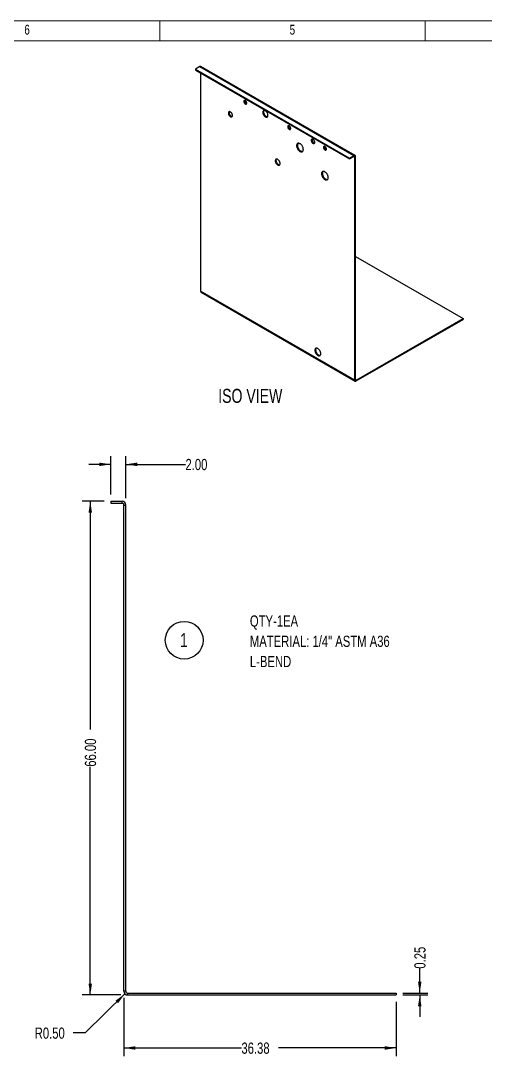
# Model space of a CAD drawing. Header units: inches. Extents: x 1 to 529, y 1 to 374.
# Drawn here: x 168.5 to 278.8, y 127.2 to 373.6 of the extents above; entities that cross this region are included whole.
import ezdxf

# ---------------------------------------------------------------- set-up
doc = ezdxf.new("R2010")
doc.units = ezdxf.units.IN
doc.header["$LTSCALE"] = 32
doc.header["$MEASUREMENT"] = 0
doc.layers.add('FORMAT', color=7, linetype='Continuous')
doc.styles.add('SLDTEXTSTYLE0', font='TXT', dxfattribs={"width": 0.75})
doc.dimstyles.new('SLDDIMSTYLE10', dxfattribs={"dimtxt": 2.71875, "dimasz": 2.71875, "dimexe": 0, "dimexo": 0.0625, "dimgap": 0.679688, "dimtad": 0, "dimlfac": 0.5625, "dimrnd": 1e-09, "dimzin": 12, "dimdsep": 46, "dimtxsty": 'SLDTEXTSTYLE0', "dimsah": 1, "dimcen": 0.09, "dimadec": 0, "dimazin": 3, "dimtfac": 1, "dimtofl": 0, "dimtmove": 0, "dimatfit": 3, "dimfxl": 0, "dimfrac": 2, "dimtolj": 1, "dimtzin": 12, "dimarcsym": 0})
doc.dimstyles.new('SLDDIMSTYLE11', dxfattribs={"dimtxt": 2.71875, "dimasz": 2.71875, "dimexe": 0, "dimexo": 0.0625, "dimgap": 0.679688, "dimtad": 0, "dimlfac": 0.5625, "dimrnd": 1e-09, "dimdsep": 46, "dimtxsty": 'SLDTEXTSTYLE0', "dimsah": 1, "dimcen": 0.09, "dimadec": 0, "dimazin": 2, "dimtfac": 1, "dimtmove": 0, "dimatfit": 0, "dimfxl": 0, "dimfrac": 2, "dimtolj": 1, "dimtzin": 12, "dimarcsym": 0})
doc.dimstyles.new('SLDDIMSTYLE12', dxfattribs={"dimtxt": 2.71875, "dimasz": 2.71875, "dimexe": 0, "dimexo": 0.0625, "dimgap": 0.679688, "dimtad": 0, "dimtih": 1, "dimtoh": 1, "dimlfac": 0.5625, "dimrnd": 1e-09, "dimzin": 0, "dimdsep": 46, "dimtxsty": 'SLDTEXTSTYLE0', "dimsah": 1, "dimcen": 0, "dimadec": 0, "dimazin": 0, "dimtfac": 1, "dimtofl": 0, "dimtmove": 0, "dimatfit": 3, "dimfxl": 0, "dimfrac": 2, "dimtolj": 1, "dimtzin": 12, "dimarcsym": 0})
doc.dimstyles.new('SLDDIMSTYLE8', dxfattribs={"dimtxt": 2.71875, "dimasz": 2.71875, "dimexe": 0, "dimexo": 0.0625, "dimgap": 0.679688, "dimtad": 0, "dimlfac": 0.5625, "dimrnd": 1e-09, "dimzin": 4, "dimdsep": 46, "dimtxsty": 'SLDTEXTSTYLE0', "dimsah": 1, "dimcen": 0.09, "dimadec": 0, "dimazin": 1, "dimtfac": 1, "dimtmove": 0, "dimatfit": 0, "dimfxl": 0, "dimfrac": 2, "dimtolj": 1, "dimtzin": 12, "dimarcsym": 0})
doc.dimstyles.new('SLDDIMSTYLE9', dxfattribs={"dimtxt": 2.71875, "dimasz": 2.71875, "dimexe": 0, "dimexo": 0.0625, "dimgap": 0.679688, "dimtad": 0, "dimlfac": 0.5625, "dimrnd": 1e-09, "dimzin": 4, "dimdsep": 46, "dimtxsty": 'SLDTEXTSTYLE0', "dimsah": 1, "dimcen": 0.09, "dimadec": 0, "dimazin": 1, "dimtfac": 1, "dimtofl": 0, "dimtmove": 0, "dimatfit": 3, "dimfxl": 0, "dimfrac": 2, "dimtolj": 1, "dimtzin": 12, "dimarcsym": 0})

# ---------------------------------------------------------------- blocks, each defined once
blk = doc.blocks.new('Drawing View46')
at = {"color": 7, "linetype": 'Continuous', "lineweight": 25}
for p, q in [((-4, 117.33), (-4, 116.89)), ((-4, 117.33), (-1.33, 117.33)), ((-4, 116.89), (-1.33, 116.89)), ((-1.33, 116.89), (-1.33, 117.33)), ((-0.89, 0.89), (-0.89, 116.44)), ((-0.89, 116.44), (-0.44, 116.44)), ((-0.44, 0.89), (-0.44, 116.44)), ((-0.44, 0.89), (-0.89, 0.89)), ((0, 0.44), (0, 0)), ((0, 0.44), (63.78, 0.44)), ((0, 0), (63.78, 0)), ((63.78, 0.44), (63.78, 0))]:
    blk.add_line(p, q, dxfattribs=at)
for centre, radius, start, end in [((-1.33, 116.44), 0.889, 0, 90), ((-1.33, 116.44), 0.444, 0, 90), ((0, 0.89), 0.889, 180, 270), ((0, 0.89), 0.444, 180, 270)]:
    blk.add_arc(centre, radius, start, end, dxfattribs=at)
blk = doc.blocks.new('_D_33')
at = {"layer": 'FORMAT'}
for p, q in [((189.91, 260.96), (189.91, 270.06)), ((193.46, 260.07), (193.46, 270.06)), ((189.91, 268.14), (184.68, 268.14)), ((193.46, 268.14), (207.64, 268.14))]:
    blk.add_line(p, q, dxfattribs=at)
for points in [[(189.91, 268.14), (187.19, 268.55), (187.19, 267.72)], [(193.46, 268.14), (196.18, 267.72), (196.18, 268.55)]]:
    blk.add_solid(points, dxfattribs=at)
at = {"layer": 'FORMAT', "insert": (207.64, 269.43), "char_height": 2.667, "attachment_point": 1, "style": 'SLDTEXTSTYLE0'}
blk.add_mtext('2.00', dxfattribs=at)
blk = doc.blocks.new('_D_34')
at = {"layer": 'FORMAT'}
for p, q in [((188.31, 259.36), (183.12, 259.36)), ((185.04, 259.36), (185.04, 205.11)), ((185.04, 142.02), (185.04, 196.27)), ((192.31, 142.02), (183.12, 142.02))]:
    blk.add_line(p, q, dxfattribs=at)
for points in [[(185.04, 259.36), (184.62, 256.64), (185.45, 256.64)], [(185.04, 142.02), (185.45, 144.74), (184.62, 144.74)]]:
    blk.add_solid(points, dxfattribs=at)
at = {"layer": 'FORMAT', "insert": (183.74, 196.27), "char_height": 2.667, "attachment_point": 1, "rotation": 90, "style": 'SLDTEXTSTYLE0'}
blk.add_mtext('66.00', dxfattribs=at)
blk = doc.blocks.new('_D_35')
at = {"layer": 'FORMAT'}
for p, q in [((193.02, 141.31), (193.02, 127.51)), ((257.69, 140.42), (257.69, 127.51)), ((193.02, 129.43), (220.93, 129.43)), ((257.69, 129.43), (229.77, 129.43))]:
    blk.add_line(p, q, dxfattribs=at)
for points in [[(193.02, 129.43), (195.74, 129.01), (195.74, 129.84)], [(257.69, 129.43), (254.97, 129.84), (254.97, 129.01)]]:
    blk.add_solid(points, dxfattribs=at)
at = {"layer": 'FORMAT', "insert": (220.93, 130.72), "char_height": 2.667, "attachment_point": 1, "style": 'SLDTEXTSTYLE0'}
blk.add_mtext('36.38', dxfattribs=at)
blk = doc.blocks.new('_D_36')
at = {"layer": 'FORMAT'}
for p, q in [((263.27, 142.47), (263.27, 148.28)), ((259.29, 142.47), (265.19, 142.47)), ((259.29, 142.02), (265.19, 142.02)), ((263.27, 142.02), (263.27, 136.8))]:
    blk.add_line(p, q, dxfattribs=at)
for points in [[(263.27, 142.47), (263.69, 145.19), (262.86, 145.19)], [(263.27, 142.02), (262.86, 139.31), (263.69, 139.31)]]:
    blk.add_solid(points, dxfattribs=at)
at = {"layer": 'FORMAT', "insert": (261.98, 148.28), "char_height": 2.667, "attachment_point": 1, "rotation": 90, "style": 'SLDTEXTSTYLE0'}
blk.add_mtext('0.25', dxfattribs=at)
blk = doc.blocks.new('_D_37')
at = {"layer": 'FORMAT'}
for p, q in [((193.27, 142.29), (183.83, 133)), ((183.83, 133), (180.95, 133))]:
    blk.add_line(p, q, dxfattribs=at)
blk.add_solid([(193.27, 142.29), (191.04, 140.68), (191.63, 140.08)], dxfattribs=at)
at = {"layer": 'FORMAT', "insert": (171.84, 134.29), "char_height": 2.667, "attachment_point": 1, "style": 'SLDTEXTSTYLE0'}
blk.add_mtext('R0.50', dxfattribs=at)
blk = doc.blocks.new('SW_NOTE_0_3')
at = {"layer": 'FORMAT', "color": 0}
blk.add_circle((1.21, 2.59), 4.48, dxfattribs=at)
at = {"layer": 'FORMAT', "color": 0, "insert": (1.15, 4.3), "char_height": 3.33, "attachment_point": 2, "style": 'SLDTEXTSTYLE0'}
blk.add_mtext('1', dxfattribs=at)
blk = doc.blocks.new('SW_NOTE_0_4')
at = {"layer": 'FORMAT', "color": 0, "attachment_point": 1, "style": 'SLDTEXTSTYLE0'}
for s, insert, char_height in [('QTY-1EA', (0, 3.44), 2.667), ('MATERIAL: 1/4" ASTM A36', (0, -1.38), 2.6667), ('L-BEND', (0, -6.19), 2.667)]:
    blk.add_mtext(s, dxfattribs=dict(at, insert=insert, char_height=char_height))
blk = doc.blocks.new('Drawing View47')
at = {"color": 7, "linetype": 'Continuous', "lineweight": 25}
for p, q in [((-36.84, 21.1), (-37.9, 20.49)), ((-37.9, 20.49), (-1.31, -0.64)), ((-37.9, 20.49), (-37.9, 20.28)), ((-37.9, 20.28), (-1.31, -0.84)), ((-36.84, 21.1), (-0.25, -0.02)), ((0, 0), (-36.59, 21.12)), ((-36.67, 19.57), (-36.67, -32.28)), ((-1.31, -0.64), (-0.25, -0.02)), ((-1.31, -0.84), (-0.25, -0.23)), ((-1.31, -0.64), (-1.31, -0.84)), ((-0.25, -0.23), (-0.25, -0.02)), ((-0.25, -0.23), (-0.07, -0.33)), ((-0.07, -0.33), (0.1, -0.23)), ((-0.07, -53.41), (-0.07, -0.33)), ((0.1, -53.3), (0.1, -0.23)), ((0.1, -24.02), (25.65, -38.76)), ((-0.07, -53.41), (-36.67, -32.28)), ((-36.56, -32.51), (0.03, -53.64)), ((0.28, -53.41), (25.65, -38.76)), ((0.28, -53.61), (25.65, -38.97)), ((25.65, -38.76), (25.65, -38.97)), ((0.1, -53.3), (-0.07, -53.41)), ((0.28, -53.41), (0.1, -53.3)), ((0.28, -53.41), (0.28, -53.61))]:
    blk.add_line(p, q, dxfattribs=at)
at = {"color": 7, "linetype": 'Continuous', "lineweight": 25, "flags": 128}
for points in [[(-25.71, 12.43), (-25.71, 12.5), (-25.73, 12.57), (-25.75, 12.65), (-25.78, 12.73), (-25.83, 12.8), (-25.87, 12.87), (-25.93, 12.93), (-25.98, 12.99), (-26.04, 13.03), (-26.1, 13.06), (-26.16, 13.08), (-26.22, 13.09), (-26.27, 13.08), (-26.31, 13.06), (-26.35, 13.03), (-26.38, 12.98), (-26.4, 12.93), (-26.41, 12.87), (-26.41, 12.8), (-26.4, 12.72), (-26.38, 12.65), (-26.35, 12.57), (-26.31, 12.49), (-26.27, 12.42), (-26.22, 12.36), (-26.16, 12.3), (-26.1, 12.25), (-26.04, 12.21), (-25.98, 12.19), (-25.93, 12.17), (-25.87, 12.17), (-25.83, 12.19), (-25.78, 12.21), (-25.75, 12.25), (-25.73, 12.3), (-25.71, 12.36), (-25.71, 12.43)], [(-26.24, 12.94), (-26.23, 12.86), (-26.22, 12.79), (-26.19, 12.71), (-26.16, 12.63), (-26.12, 12.56), (-26.07, 12.49), (-26.01, 12.43), (-25.96, 12.38), (-25.9, 12.33), (-25.84, 12.3), (-25.78, 12.28), (-25.74, 12.28)], [(-29.11, 9.49), (-29.11, 9.57), (-29.13, 9.66), (-29.15, 9.75), (-29.18, 9.84), (-29.23, 9.93), (-29.28, 10.01), (-29.33, 10.09), (-29.39, 10.17), (-29.46, 10.23), (-29.53, 10.29), (-29.59, 10.33), (-29.66, 10.37), (-29.73, 10.39), (-29.8, 10.4), (-29.86, 10.4), (-29.91, 10.38), (-29.96, 10.35), (-30.01, 10.31), (-30.04, 10.26), (-30.06, 10.2), (-30.08, 10.13), (-30.08, 10.05), (-30.08, 9.97), (-30.06, 9.88), (-30.04, 9.79), (-30.01, 9.7), (-29.96, 9.61), (-29.91, 9.53), (-29.86, 9.45), (-29.8, 9.38), (-29.73, 9.31), (-29.66, 9.25), (-29.59, 9.21), (-29.53, 9.17), (-29.46, 9.15), (-29.39, 9.14), (-29.33, 9.14), (-29.28, 9.16), (-29.23, 9.19), (-29.18, 9.23), (-29.15, 9.28), (-29.13, 9.34), (-29.11, 9.41), (-29.11, 9.49)], [(-29.91, 10.15), (-29.9, 10.07), (-29.89, 9.98), (-29.86, 9.9), (-29.83, 9.81), (-29.79, 9.72), (-29.74, 9.63), (-29.68, 9.55), (-29.62, 9.48), (-29.56, 9.41), (-29.49, 9.36), (-29.42, 9.31), (-29.35, 9.28), (-29.28, 9.25), (-29.22, 9.24), (-29.17, 9.24)], [(-20.67, 9.52), (-20.67, 9.61), (-20.69, 9.71), (-20.71, 9.8), (-20.74, 9.9), (-20.79, 10), (-20.84, 10.1), (-20.89, 10.2), (-20.95, 10.29), (-21.02, 10.37), (-21.1, 10.44), (-21.17, 10.51), (-21.25, 10.56), (-21.33, 10.61), (-21.4, 10.64), (-21.48, 10.66), (-21.55, 10.67), (-21.62, 10.67), (-21.68, 10.65), (-21.74, 10.62), (-21.79, 10.58), (-21.83, 10.53), (-21.86, 10.47), (-21.89, 10.4), (-21.9, 10.32), (-21.91, 10.23), (-21.9, 10.14), (-21.89, 10.04), (-21.86, 9.94), (-21.83, 9.84), (-21.79, 9.74), (-21.74, 9.65), (-21.68, 9.55), (-21.62, 9.46), (-21.55, 9.38), (-21.48, 9.3), (-21.4, 9.24), (-21.33, 9.18), (-21.25, 9.14), (-21.17, 9.11), (-21.1, 9.08), (-21.02, 9.08), (-20.95, 9.08), (-20.89, 9.1), (-20.84, 9.12), (-20.79, 9.16), (-20.74, 9.22), (-20.71, 9.28), (-20.69, 9.35), (-20.67, 9.43), (-20.67, 9.52)], [(-21.73, 10.33), (-21.72, 10.24), (-21.71, 10.14), (-21.68, 10.04), (-21.65, 9.94), (-21.61, 9.84), (-21.56, 9.75), (-21.5, 9.65), (-21.44, 9.56), (-21.37, 9.48), (-21.3, 9.41), (-21.23, 9.34), (-21.15, 9.29), (-21.07, 9.24), (-20.99, 9.21), (-20.92, 9.19), (-20.85, 9.18), (-20.78, 9.18), (-20.77, 9.18)], [(-15.28, 6.4), (-15.28, 6.48), (-15.3, 6.55), (-15.32, 6.63), (-15.35, 6.71), (-15.4, 6.78), (-15.44, 6.85), (-15.5, 6.91), (-15.56, 6.96), (-15.61, 7.01), (-15.67, 7.04), (-15.73, 7.06), (-15.79, 7.06), (-15.84, 7.06), (-15.88, 7.04), (-15.92, 7.01), (-15.95, 6.96), (-15.97, 6.91), (-15.98, 6.85), (-15.98, 6.78), (-15.97, 6.7), (-15.95, 6.63), (-15.92, 6.55), (-15.88, 6.47), (-15.84, 6.4), (-15.79, 6.34), (-15.73, 6.28), (-15.67, 6.23), (-15.61, 6.19), (-15.56, 6.17), (-15.5, 6.15), (-15.44, 6.15), (-15.4, 6.17), (-15.35, 6.19), (-15.32, 6.23), (-15.3, 6.28), (-15.28, 6.34), (-15.28, 6.4)], [(-15.81, 6.91), (-15.8, 6.84), (-15.79, 6.77), (-15.76, 6.69), (-15.73, 6.61), (-15.69, 6.54), (-15.64, 6.47), (-15.58, 6.41), (-15.53, 6.35), (-15.47, 6.31), (-15.41, 6.28), (-15.35, 6.26), (-15.31, 6.25)], [(-12.27, 1.4), (-12.28, 1.51), (-12.29, 1.62), (-12.32, 1.73), (-12.35, 1.85), (-12.39, 1.96), (-12.44, 2.08), (-12.5, 2.19), (-12.57, 2.29), (-12.64, 2.4), (-12.72, 2.49), (-12.8, 2.58), (-12.89, 2.66), (-12.98, 2.72), (-13.07, 2.78), (-13.16, 2.83), (-13.24, 2.86), (-13.33, 2.88), (-13.41, 2.89), (-13.49, 2.88), (-13.56, 2.87), (-13.63, 2.84), (-13.69, 2.79), (-13.74, 2.74), (-13.78, 2.67), (-13.82, 2.6), (-13.84, 2.51), (-13.86, 2.42), (-13.86, 2.32), (-13.86, 2.22), (-13.84, 2.11), (-13.82, 1.99), (-13.78, 1.88), (-13.74, 1.76), (-13.69, 1.65), (-13.63, 1.54), (-13.56, 1.43), (-13.49, 1.33), (-13.41, 1.23), (-13.33, 1.15), (-13.24, 1.07), (-13.16, 1), (-13.07, 0.94), (-12.98, 0.9), (-12.89, 0.86), (-12.8, 0.84), (-12.72, 0.84), (-12.64, 0.84), (-12.57, 0.86), (-12.5, 0.89), (-12.44, 0.93), (-12.39, 0.98), (-12.35, 1.05), (-12.32, 1.13), (-12.29, 1.21), (-12.28, 1.3), (-12.27, 1.4)], [(-9.55, 3.1), (-9.56, 3.18), (-9.57, 3.26), (-9.6, 3.34), (-9.63, 3.42), (-9.67, 3.5), (-9.72, 3.58), (-9.77, 3.65), (-9.83, 3.72), (-9.89, 3.77), (-9.96, 3.82), (-10.02, 3.85), (-10.08, 3.87), (-10.14, 3.88), (-10.2, 3.88), (-10.25, 3.87), (-10.3, 3.84), (-10.33, 3.8), (-10.36, 3.75), (-10.38, 3.69), (-10.39, 3.62), (-10.39, 3.55), (-10.38, 3.47), (-10.36, 3.39), (-10.33, 3.3), (-10.3, 3.22), (-10.25, 3.14), (-10.2, 3.07), (-10.14, 3), (-10.08, 2.94), (-10.02, 2.89), (-9.96, 2.85), (-9.89, 2.82), (-9.83, 2.8), (-9.77, 2.8), (-9.72, 2.81), (-9.67, 2.83), (-9.63, 2.87), (-9.6, 2.91), (-9.57, 2.97), (-9.56, 3.03), (-9.55, 3.1)], [(-10.22, 3.69), (-10.21, 3.61), (-10.2, 3.53), (-10.17, 3.45), (-10.14, 3.36), (-10.1, 3.28), (-10.05, 3.21), (-10, 3.13), (-9.94, 3.07), (-9.88, 3.01), (-9.81, 2.97), (-9.75, 2.94), (-9.68, 2.91), (-9.62, 2.9), (-9.6, 2.9)], [(-13.69, 2.42), (-13.68, 2.32), (-13.67, 2.21), (-13.64, 2.09), (-13.61, 1.98), (-13.56, 1.86), (-13.51, 1.75), (-13.45, 1.64), (-13.39, 1.53), (-13.31, 1.43), (-13.23, 1.34), (-13.15, 1.25), (-13.07, 1.17), (-12.98, 1.1), (-12.89, 1.05), (-12.8, 1), (-12.71, 0.97), (-12.63, 0.95), (-12.54, 0.94), (-12.47, 0.94), (-12.42, 0.95)], [(-6.79, 1.51), (-6.8, 1.58), (-6.81, 1.65), (-6.84, 1.73), (-6.87, 1.81), (-6.91, 1.88), (-6.96, 1.95), (-7.01, 2.01), (-7.07, 2.07), (-7.13, 2.11), (-7.19, 2.14), (-7.25, 2.16), (-7.3, 2.17), (-7.35, 2.16), (-7.4, 2.14), (-7.44, 2.11), (-7.47, 2.06), (-7.49, 2.01), (-7.5, 1.95), (-7.5, 1.88), (-7.49, 1.8), (-7.47, 1.73), (-7.44, 1.65), (-7.4, 1.57), (-7.35, 1.5), (-7.3, 1.44), (-7.25, 1.38), (-7.19, 1.33), (-7.13, 1.29), (-7.07, 1.27), (-7.01, 1.25), (-6.96, 1.26), (-6.91, 1.27), (-6.87, 1.29), (-6.84, 1.33), (-6.81, 1.38), (-6.8, 1.44), (-6.79, 1.51)], [(-7.32, 2.02), (-7.32, 1.94), (-7.3, 1.87), (-7.28, 1.79), (-7.24, 1.71), (-7.2, 1.64), (-7.15, 1.57), (-7.1, 1.51), (-7.04, 1.46), (-6.98, 1.41), (-6.92, 1.38), (-6.86, 1.36), (-6.82, 1.36)], [(0.1, -0.23), (0.1, -0.16), (0.08, -0.1), (0.06, -0.05), (0.02, -0.01), (-0.02, 0.01), (-0.07, 0.02), (-0.13, 0.02), (-0.19, 0), (-0.25, -0.02)], [(-17.8, -1.94), (-17.8, -1.85), (-17.81, -1.76), (-17.84, -1.66), (-17.87, -1.56), (-17.91, -1.47), (-17.96, -1.37), (-18.02, -1.28), (-18.08, -1.2), (-18.15, -1.12), (-18.22, -1.05), (-18.29, -0.99), (-18.37, -0.95), (-18.44, -0.91), (-18.52, -0.88), (-18.59, -0.87), (-18.66, -0.87), (-18.72, -0.88), (-18.78, -0.9), (-18.83, -0.94), (-18.87, -0.99), (-18.9, -1.05), (-18.92, -1.12), (-18.94, -1.19), (-18.94, -1.28), (-18.94, -1.37), (-18.92, -1.46), (-18.9, -1.56), (-18.87, -1.65), (-18.83, -1.75), (-18.78, -1.84), (-18.72, -1.93), (-18.66, -2.02), (-18.59, -2.09), (-18.52, -2.16), (-18.44, -2.22), (-18.37, -2.27), (-18.29, -2.31), (-18.22, -2.34), (-18.15, -2.35), (-18.08, -2.35), (-18.02, -2.34), (-17.96, -2.31), (-17.91, -2.28), (-17.87, -2.23), (-17.84, -2.17), (-17.81, -2.1), (-17.8, -2.02), (-17.8, -1.94)], [(-18.77, -1.17), (-18.76, -1.26), (-18.75, -1.36), (-18.72, -1.45), (-18.69, -1.55), (-18.65, -1.65), (-18.6, -1.74), (-18.54, -1.83), (-18.48, -1.92), (-18.41, -1.99), (-18.34, -2.06), (-18.27, -2.12), (-18.19, -2.17), (-18.12, -2.21), (-18.04, -2.23), (-17.97, -2.25), (-17.91, -2.25), (-17.88, -2.24)], [(-6.35, -5.28), (-6.35, -5.18), (-6.37, -5.07), (-6.39, -4.95), (-6.43, -4.84), (-6.47, -4.72), (-6.52, -4.61), (-6.58, -4.5), (-6.65, -4.39), (-6.72, -4.29), (-6.8, -4.19), (-6.88, -4.11), (-6.97, -4.03), (-7.06, -3.96), (-7.14, -3.9), (-7.23, -3.86), (-7.32, -3.82), (-7.41, -3.8), (-7.49, -3.8), (-7.57, -3.8), (-7.64, -3.82), (-7.71, -3.85), (-7.77, -3.89), (-7.82, -3.95), (-7.86, -4.01), (-7.9, -4.09), (-7.92, -4.17), (-7.93, -4.26), (-7.94, -4.36), (-7.93, -4.47), (-7.92, -4.58), (-7.9, -4.69), (-7.86, -4.81), (-7.82, -4.92), (-7.77, -5.04), (-7.71, -5.15), (-7.64, -5.25), (-7.57, -5.36), (-7.49, -5.45), (-7.41, -5.54), (-7.32, -5.62), (-7.23, -5.68), (-7.14, -5.74), (-7.06, -5.79), (-6.97, -5.82), (-6.88, -5.84), (-6.8, -5.85), (-6.72, -5.84), (-6.65, -5.83), (-6.58, -5.8), (-6.52, -5.75), (-6.47, -5.7), (-6.43, -5.63), (-6.39, -5.56), (-6.37, -5.47), (-6.35, -5.38), (-6.35, -5.28)], [(-7.76, -4.26), (-7.76, -4.37), (-7.74, -4.48), (-7.72, -4.59), (-7.68, -4.71), (-7.64, -4.82), (-7.59, -4.93), (-7.53, -5.05), (-7.46, -5.15), (-7.39, -5.25), (-7.31, -5.35), (-7.23, -5.44), (-7.14, -5.51), (-7.06, -5.58), (-6.97, -5.64), (-6.88, -5.68), (-6.79, -5.72), (-6.7, -5.74), (-6.62, -5.75), (-6.54, -5.74), (-6.5, -5.73)], [(-8.12, -47.13), (-8.12, -47.03), (-8.14, -46.93), (-8.16, -46.82), (-8.19, -46.71), (-8.24, -46.6), (-8.29, -46.5), (-8.35, -46.39), (-8.41, -46.3), (-8.48, -46.2), (-8.56, -46.12), (-8.64, -46.04), (-8.72, -45.97), (-8.8, -45.92), (-8.89, -45.87), (-8.97, -45.84), (-9.05, -45.82), (-9.13, -45.81), (-9.2, -45.81), (-9.27, -45.83), (-9.33, -45.86), (-9.39, -45.9), (-9.43, -45.95), (-9.47, -46.02), (-9.5, -46.09), (-9.52, -46.18), (-9.53, -46.27), (-9.53, -46.36), (-9.52, -46.46), (-9.5, -46.57), (-9.47, -46.68), (-9.43, -46.79), (-9.39, -46.89), (-9.33, -47), (-9.27, -47.1), (-9.2, -47.19), (-9.13, -47.28), (-9.05, -47.36), (-8.97, -47.44), (-8.89, -47.5), (-8.8, -47.55), (-8.72, -47.59), (-8.64, -47.62), (-8.56, -47.63), (-8.48, -47.63), (-8.41, -47.62), (-8.35, -47.6), (-8.29, -47.56), (-8.24, -47.52), (-8.19, -47.46), (-8.16, -47.39), (-8.14, -47.31), (-8.12, -47.22), (-8.12, -47.13)], [(-9.35, -46.21), (-9.35, -46.31), (-9.33, -46.41), (-9.31, -46.52), (-9.28, -46.63), (-9.23, -46.74), (-9.18, -46.84), (-9.12, -46.95), (-9.06, -47.04), (-8.99, -47.14), (-8.91, -47.22), (-8.83, -47.3), (-8.75, -47.37), (-8.67, -47.42), (-8.58, -47.47), (-8.5, -47.5), (-8.42, -47.52), (-8.34, -47.53), (-8.27, -47.53), (-8.24, -47.52)], [(-0.07, -53.41), (-0.07, -53.47), (-0.05, -53.53), (-0.03, -53.58), (0.01, -53.62), (0.05, -53.65), (0.1, -53.66), (0.16, -53.66), (0.22, -53.64), (0.28, -53.61)]]:
    blk.add_lwpolyline(points, dxfattribs=at)
at = {"color": 7, "linetype": 'Continuous', "lineweight": 25}
for centre, radius, start, end in [((-36.7, 20.9), 0.245, 64.7809, 126.5296), ((-25.91, 12.95), 0.326, 154.598, 181.7985), ((-29.49, 10.17), 0.418, 147.2207, 182.5952), ((-21.22, 10.36), 0.512, 143.114, 182.9546), ((-15.48, 6.92), 0.326, 154.598, 181.7985), ((-13.06, 2.46), 0.629, 139.2018, 183.7027), ((-9.85, 3.7), 0.364, 150.1082, 182.5362), ((-7, 2.03), 0.326, 154.598, 181.7985), ((-18.29, -1.15), 0.477, 144.165, 182.986), ((-0.18, -0.31), 0.109, 350.786, 129.2033), ((-7.13, -4.22), 0.629, 139.2018, 183.7027), ((-36.42, -32.31), 0.251, 174.3376, 234.3502), ((-8.79, -46.17), 0.56, 140.5196, 183.7762), ((0.21, -53.32), 0.109, 170.786, 309.2033)]:
    blk.add_arc(centre, radius, start, end, dxfattribs=at)

msp = doc.modelspace()

# ---------------------------------------------------------------- linework, layer by layer
at = {"color": 7, "linetype": 'Continuous', "lineweight": 18}
for p, q in [((0.598, 373.575), (528.535, 373.575)), ((201.575, 368.775), (201.575, 373.575)), ((264.567, 368.775), (264.567, 373.575)), ((264.567, 372.616), (264.567, 368.774)), ((5.398, 368.775), (523.735, 368.775))]:
    msp.add_line(p, q, dxfattribs=at)

# ---------------------------------------------------------------- block references
at = {"color": 7, "linetype": 'Continuous', "lineweight": 25}
for name, p in [('Drawing View47', (247.903, 341.57)), ('Drawing View46', (193.908, 142.024))]:
    msp.add_blockref(name, p, dxfattribs=at)
at = {"layer": 'FORMAT'}
for name, p in [('SW_NOTE_0_4', (222.942, 228.794)), ('SW_NOTE_0_3', (206.127, 223.742))]:
    msp.add_blockref(name, p, dxfattribs=at)

# ---------------------------------------------------------------- texts
at = {"color": 7, "linetype": 'Continuous', "lineweight": 0, "char_height": 2.333, "attachment_point": 2, "style": 'SLDTEXTSTYLE0'}
for s, insert in [('6', (170.032, 372.608)), ('5', (233.024, 372.608))]:
    msp.add_mtext(s, dxfattribs=dict(at, insert=insert))
at = {"layer": 'FORMAT', "insert": (215.418, 286.082), "char_height": 3.3333, "attachment_point": 1, "style": 'SLDTEXTSTYLE0'}
msp.add_mtext('ISO VIEW', dxfattribs=at)

# ---------------------------------------------------------------- dimensions: what is measured, and where the dimension line sits
at = {"layer": 'FORMAT'}
for base, p1, p2, angle, dimstyle, picture, middle in [((193.464, 268.136), (189.908, 259.357), (193.464, 258.469), 0, 'SLDDIMSTYLE8', '_D_33', (211.093, 268.136)), ((185.036, 142.024), (189.908, 259.357), (193.908, 142.024), 90, 'SLDDIMSTYLE9', '_D_34', (185.036, 200.691)), ((263.274, 142.024), (257.686, 142.469), (257.686, 142.024), 90, 'SLDDIMSTYLE11', '_D_36', (263.274, 151.725)), ((193.019, 129.426), (257.686, 142.024), (193.019, 142.913), 0, 'SLDDIMSTYLE10', '_D_35', (225.353, 129.426))]:
    dim = msp.add_linear_dim(base=base, p1=p1, p2=p2, angle=angle, dimstyle=dimstyle, dxfattribs=at)
    dim.commit()
    dim.dimension.update_dxf_attribs({"geometry": picture, "text_midpoint": middle, "dimtype": 160})
dim = msp.add_radius_dim(center=(193.908, 142.913), mpoint=(193.275, 142.29), dimstyle='SLDDIMSTYLE12', dxfattribs=at)
dim.commit()
dim.dimension.update_dxf_attribs({"geometry": '_D_37', "text_midpoint": (176.396, 132.996), "dimtype": 164})

doc.saveas('drawing.dxf')
